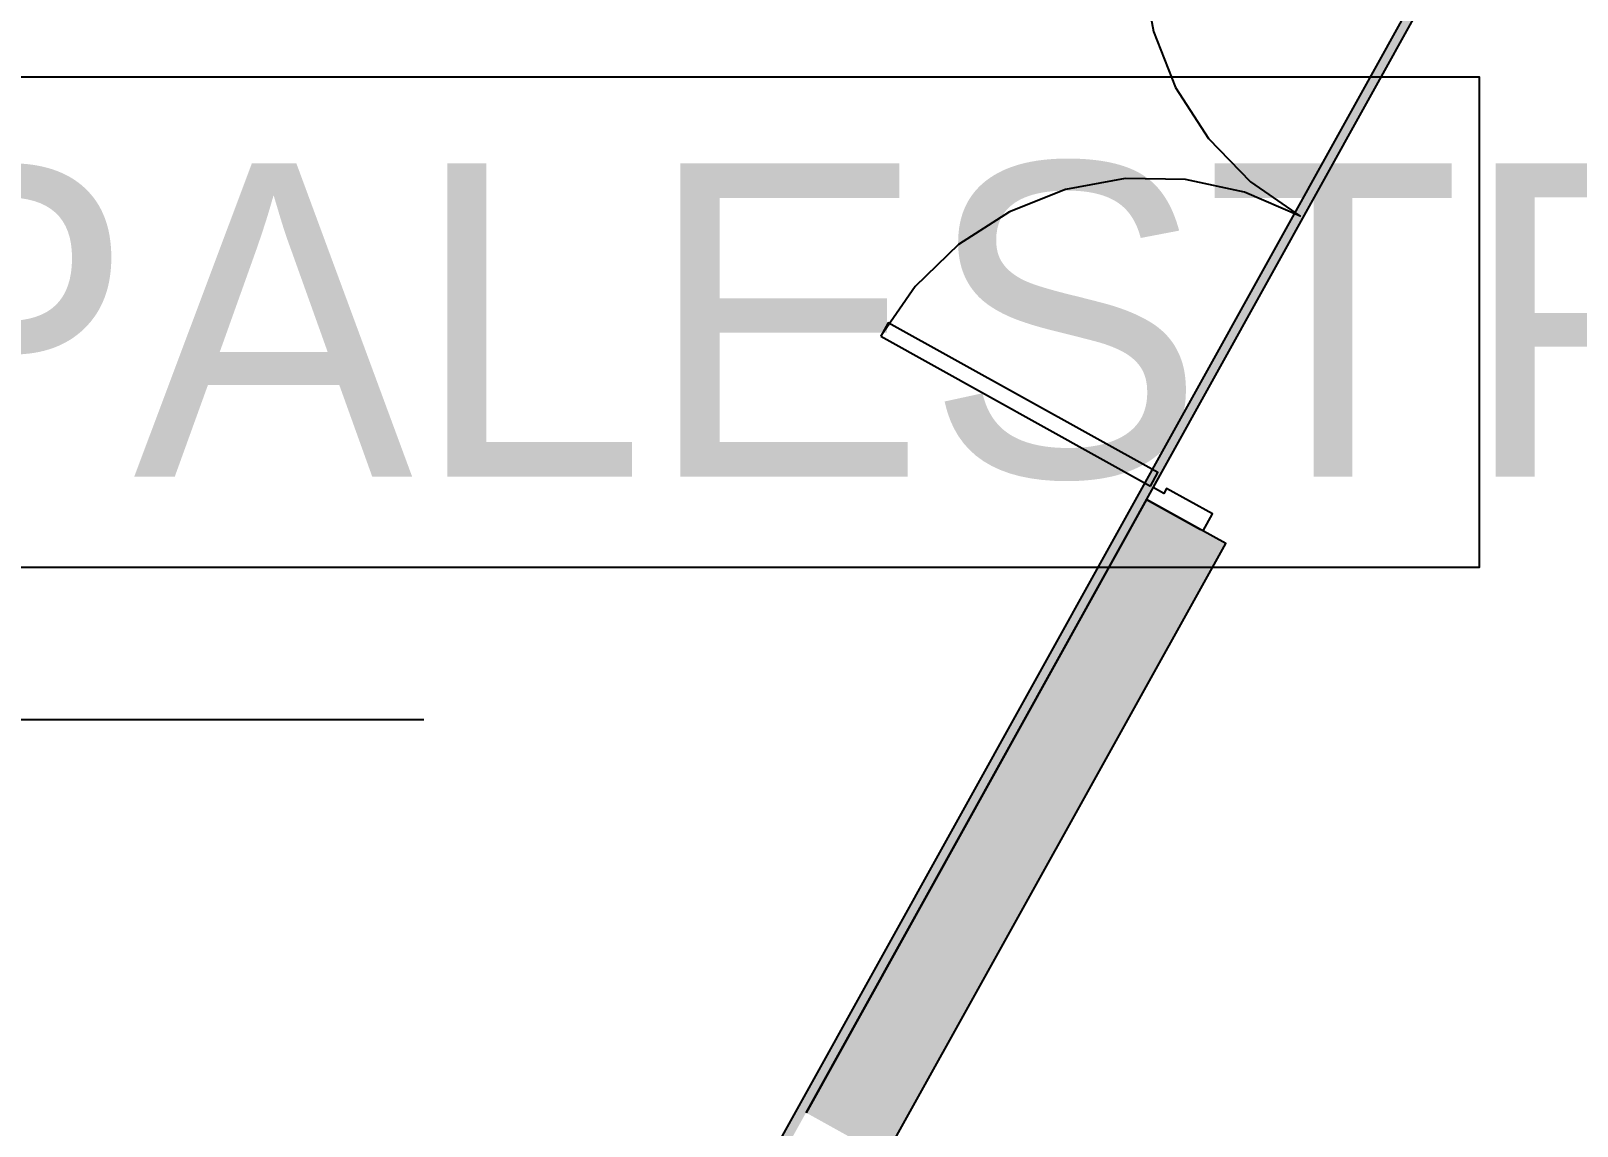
# Model space of a CAD drawing. Header units: metres. Extents: x 2.3 to 42.8, y 0.9 to 31.9.
# Drawn here: x 12.221 to 13.8, y 11.479 to 12.597 of the extents above; entities that cross this region are included whole.
import ezdxf

# ---------------------------------------------------------------- set-up
doc = ezdxf.new("R2010")
doc.units = ezdxf.units.M
for name, color, linetype in [('PARETI_STRUTTURE', 7, 'Continuous'), ('PILASTRI_SETTI', 8, 'Continuous'), ('WAYFINDING_RIQUADRI', 7, 'Continuous'), ('WAYFINDING_TESTI', 7, 'Continuous')]:
    doc.layers.add(name, color=color, linetype=linetype)

msp = doc.modelspace()

# ---------------------------------------------------------------- linework, layer by layer
at = {"layer": 'PARETI_STRUTTURE'}
for points in [[(14.2063, 13.6635), (12.4428, 10.4875)], [(13.0124, 11.493), (14.2149, 13.6587), (14.2063, 13.6635)], [(13.3944, 12.8364), (13.3699, 12.7797), (13.3569, 12.7194), (13.3559, 12.6576), (13.367, 12.5969), (13.3897, 12.5395), (13.4232, 12.4876), (13.4661, 12.4432), (13.5169, 12.4081), (13.4602, 12.4326), (13.3999, 12.4457), (13.3381, 12.4466), (13.2774, 12.4356), (13.22, 12.4128), (13.1681, 12.3794), (13.1237, 12.3364), (13.0886, 12.2856)], [(13.364, 12.1327), (13.3716, 12.1465), (13.0963, 12.2994), (13.0886, 12.2856)], [(13.0886, 12.2856), (13.364, 12.1327)], [(13.4179, 12.087), (13.4274, 12.1042), (13.3806, 12.1302), (13.3778, 12.1251), (13.3668, 12.1312)], [(13.3601, 12.1191), (13.0124, 11.493)], [(13.4151, 12.0885), (13.3601, 12.1191)], [(13.3601, 12.1191), (13.4151, 12.0885)], [(13.0933, 11.4481), (13.441, 12.0742), (13.4151, 12.0885)], [(11.9526, 11.8943), (12.622, 11.8943)]]:
    msp.add_lwpolyline(points, dxfattribs=at)
at = {"layer": 'PILASTRI_SETTI'}
for points in [[(12.4514, 10.4827), (14.2149, 13.6587), (12.4428, 10.4875), (14.2063, 13.6635)], [(13.0675, 11.4624), (13.4151, 12.0885), (13.0124, 11.493), (13.3601, 12.1191)], [(13.0933, 11.4481), (13.441, 12.0742), (13.0675, 11.4624), (13.4151, 12.0885)]]:
    msp.add_solid(points, dxfattribs=at)
at = {"layer": 'WAYFINDING_RIQUADRI'}
msp.add_lwpolyline([(10.5, 12.05), (13.7, 12.05), (13.7, 12.55), (10.5, 12.55)], close=True, dxfattribs=at)

# ---------------------------------------------------------------- texts
at = {"layer": 'WAYFINDING_TESTI', "insert": (12.1, 12.3), "char_height": 0.32, "attachment_point": 5}
msp.add_mtext('ENTRATA PALESTRA', dxfattribs=at)

doc.saveas('drawing.dxf')
